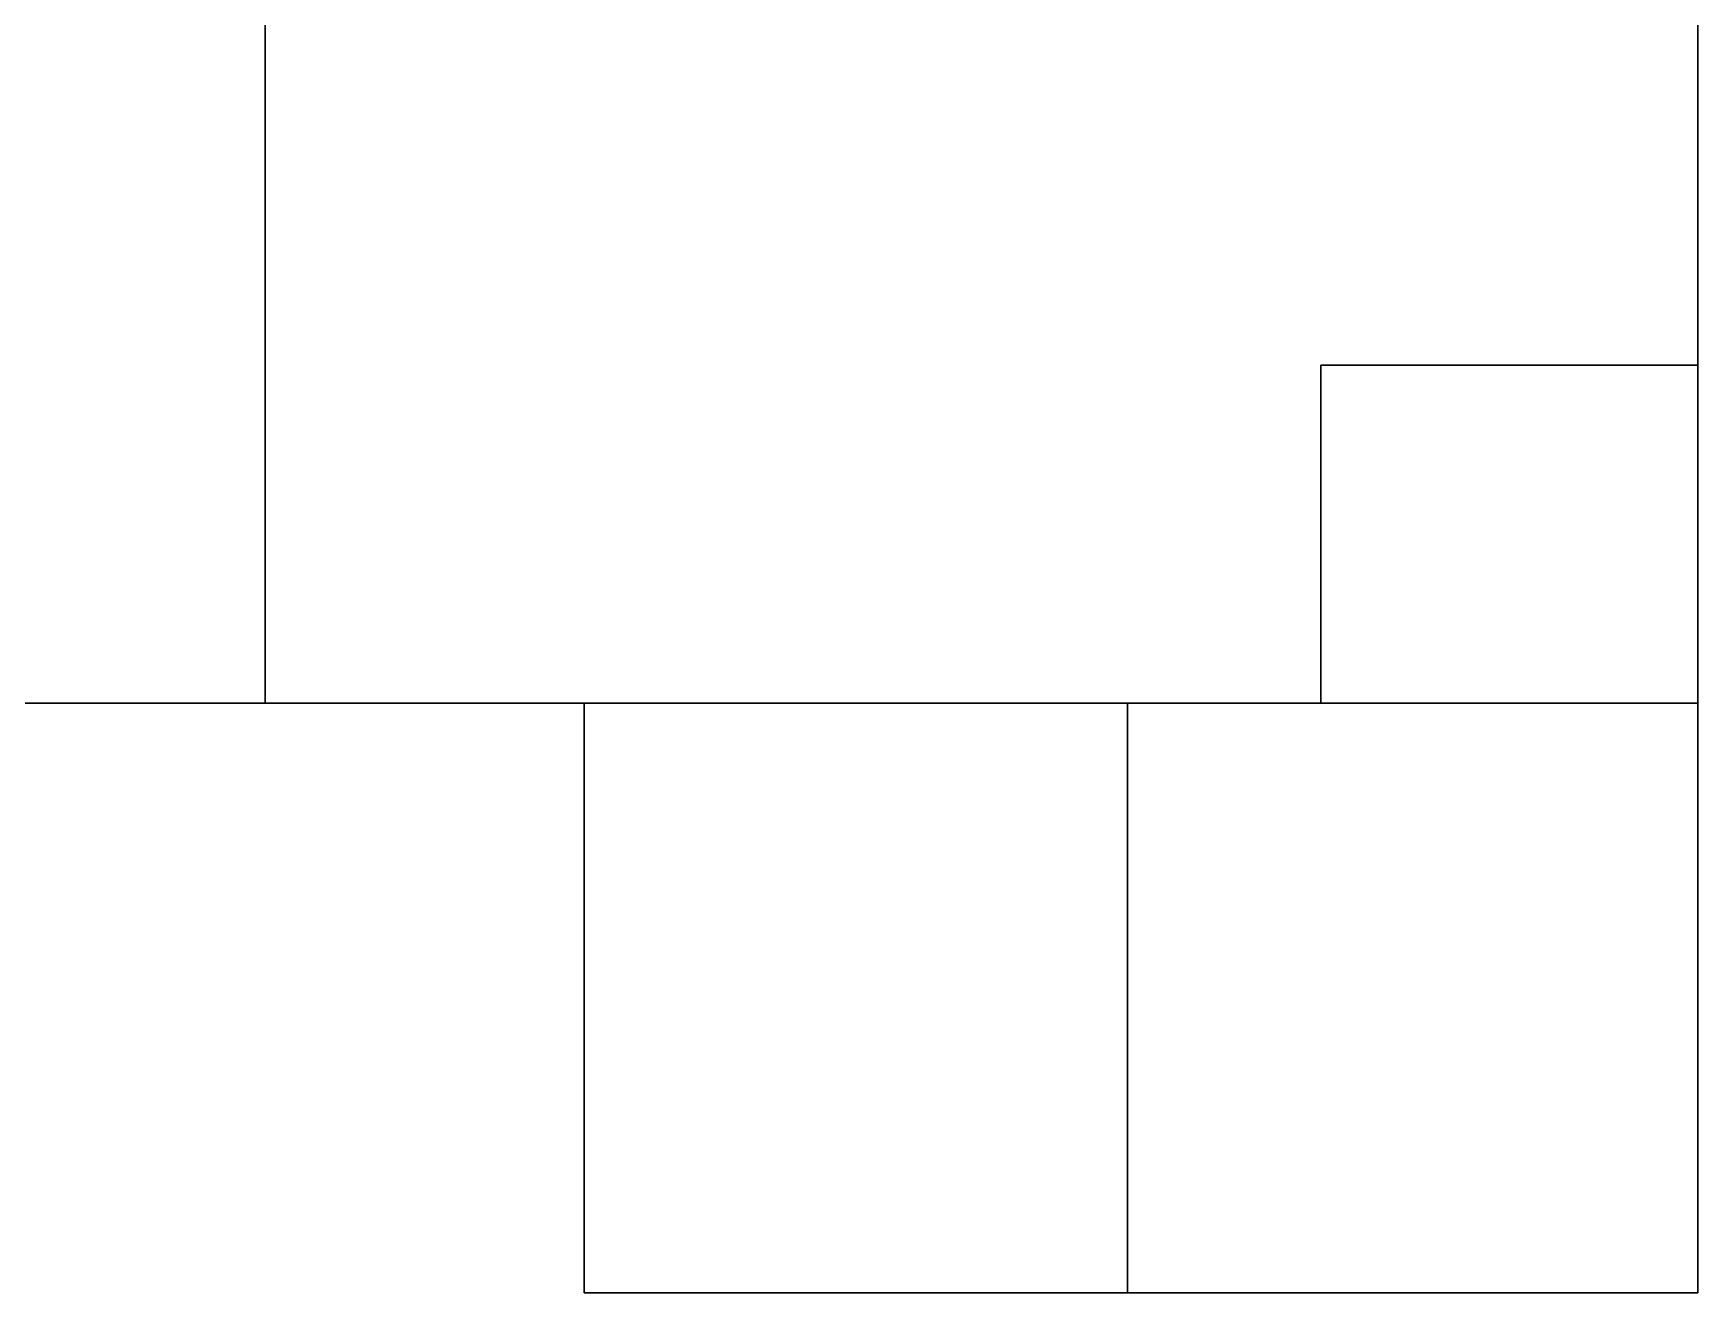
# Model space of a CAD drawing. Header units: metres. Extents: x -14 to 17.2, y -1.1 to 13.3.
# Drawn here: x 8.61 to 17.22, y 0 to 6.52 of the extents above; entities that cross this region are included whole.
import ezdxf

# ---------------------------------------------------------------- set-up
doc = ezdxf.new("R2010")
doc.units = ezdxf.units.M

msp = doc.modelspace()

# ---------------------------------------------------------------- linework, layer by layer
at = {"layer": 'F1_CORE', "color": 8}
msp.add_3dface([(9.81, 10.25), (9.81, 3.05), (7.41, 3.05), (7.41, 10.25)], dxfattribs=at)
at = {"layer": 'F1_CORE', "color": 15}
msp.add_3dface([(7.41, 10.25, 2.6), (7.41, 3.05, 2.6), (9.81, 3.05, 2.6), (9.81, 10.25, 2.6)], dxfattribs=at)
at = {"layer": 'F1_CORE', "color": 43}
for points in [[(9.81, 3.05, 2.6), (9.81, 3.05), (9.81, 6.65), (9.81, 6.65, 2.6)], [(7.41, 3.05, 2.6), (7.41, 3.05), (9.81, 3.05), (9.81, 3.05, 2.6)]]:
    msp.add_3dface(points, dxfattribs=at)
at = {"layer": 'F1_CORE', "color": 45}
msp.add_3dface([(9.81, 3.35, 2.1), (9.81, 3.35), (9.81, 4.15), (9.81, 4.15, 2.1)], dxfattribs=at)
at = {"layer": 'F1_CSE_BWC', "color": 43}
for points in [[(17.22, 4.8, 2.6), (17.22, 4.8), (15.27, 4.8), (15.27, 4.8, 2.6)], [(15.27, 4.8, 2.6), (15.27, 4.8), (15.27, 3.05), (15.27, 3.05, 2.6)], [(17.22, 3.05, 2.6), (17.22, 3.05), (17.22, 4.8), (17.22, 4.8, 2.6)], [(15.27, 3.05, 2.6), (15.27, 3.05), (17.22, 3.05), (17.22, 3.05, 2.6)]]:
    msp.add_3dface(points, dxfattribs=at)
at = {"layer": 'F1_CSE_BWC', "color": 8}
msp.add_3dface([(17.22, 4.8), (17.22, 3.05), (15.27, 3.05), (15.27, 4.8)], dxfattribs=at)
at = {"layer": 'F1_CSE_BWC', "color": 15}
msp.add_3dface([(15.27, 4.8, 2.6), (15.27, 3.05, 2.6), (17.22, 3.05, 2.6), (17.22, 4.8, 2.6)], dxfattribs=at)
at = {"layer": 'F1_CSE_BWC', "color": 143}
msp.add_3dface([(17.22, 4, 2.1), (17.22, 4, 1.5), (17.22, 4.6, 1.5), (17.22, 4.6, 2.1)], dxfattribs=at)
at = {"layer": 'F1_CSE_BWC', "color": 45}
msp.add_3dface([(15.27, 4, 2.1), (15.27, 4), (15.27, 3.2), (15.27, 3.2, 2.1)], dxfattribs=at)
at = {"layer": 'F1_CSE_DORM1', "color": 43}
for points in [[(14.27, 3.05, 2.6), (14.27, 3.05), (14.27, 0), (14.27, 0, 2.6)], [(15.27, 3.05, 2.6), (15.27, 3.05), (14.27, 3.05), (14.27, 3.05, 2.6)], [(17.22, 3.05, 2.6), (17.22, 3.05), (15.27, 3.05), (15.27, 3.05, 2.6)], [(17.22, 0, 2.6), (17.22, 0), (17.22, 3.05), (17.22, 3.05, 2.6)], [(14.27, 0, 2.6), (14.27, 0), (17.22, 0), (17.22, 0, 2.6)]]:
    msp.add_3dface(points, dxfattribs=at)
at = {"layer": 'F1_CSE_DORM1', "color": 8}
msp.add_3dface([(17.22, 3.05), (17.22, 0), (14.27, 0), (14.27, 3.05)], dxfattribs=at)
at = {"layer": 'F1_CSE_DORM1', "color": 15}
msp.add_3dface([(14.27, 3.05, 2.6), (14.27, 0, 2.6), (17.22, 0, 2.6), (17.22, 3.05, 2.6)], dxfattribs=at)
at = {"layer": 'F1_CSE_DORM1', "color": 45}
msp.add_3dface([(15.17, 3.05, 2.1), (15.17, 3.05), (14.37, 3.05), (14.37, 3.05, 2.1)], dxfattribs=at)
at = {"layer": 'F1_CSE_DORM1', "color": 143}
msp.add_3dface([(15.145, 0, 2.3), (15.145, 0, 1.1), (16.345, 0, 1.1), (16.345, 0, 2.3)], dxfattribs=at)
at = {"layer": 'F1_CSE_DORM2', "color": 43}
for points in [[(14.27, 3.05, 2.6), (14.27, 3.05), (11.46, 3.05), (11.46, 3.05, 2.6)], [(11.46, 3.05, 2.6), (11.46, 3.05), (11.46, 0), (11.46, 0, 2.6)], [(14.27, 0, 2.6), (14.27, 0), (14.27, 3.05), (14.27, 3.05, 2.6)], [(11.46, 0, 2.6), (11.46, 0), (14.27, 0), (14.27, 0, 2.6)]]:
    msp.add_3dface(points, dxfattribs=at)
at = {"layer": 'F1_CSE_DORM2', "color": 8}
msp.add_3dface([(14.27, 3.05), (14.27, 0), (11.46, 0), (11.46, 3.05)], dxfattribs=at)
at = {"layer": 'F1_CSE_DORM2', "color": 15}
msp.add_3dface([(11.46, 3.05, 2.6), (11.46, 0, 2.6), (14.27, 0, 2.6), (14.27, 3.05, 2.6)], dxfattribs=at)
at = {"layer": 'F1_CSE_DORM2', "color": 45}
msp.add_3dface([(14.17, 3.05, 2.1), (14.17, 3.05), (13.37, 3.05), (13.37, 3.05, 2.1)], dxfattribs=at)
at = {"layer": 'F1_CSE_DORM2', "color": 143}
msp.add_3dface([(12.265, 0, 2.3), (12.265, 0, 1.1), (13.465, 0, 1.1), (13.465, 0, 2.3)], dxfattribs=at)
at = {"layer": 'F1_CSE_LIV', "color": 8}
msp.add_polyline3d([(17.22, 6.65, 0), (17.22, 4.8, 0), (15.27, 4.8, 0), (15.27, 3.05, 0), (9.81, 3.05, 0), (9.81, 6.65, 0)], close=True, dxfattribs=at)
at = {"layer": 'F1_CSE_LIV', "color": 15}
msp.add_polyline3d([(9.81, 6.65, 2.6), (9.81, 3.05, 2.6), (15.27, 3.05, 2.6), (15.27, 4.8, 2.6), (17.22, 4.8, 2.6), (17.22, 6.65, 2.6)], close=True, dxfattribs=at)
at = {"layer": 'F1_CSE_LIV', "color": 43}
for points in [[(9.81, 6.65, 2.6), (9.81, 6.65), (9.81, 3.05), (9.81, 3.05, 2.6)], [(17.22, 4.8, 2.6), (17.22, 4.8), (17.22, 6.65), (17.22, 6.65, 2.6)], [(15.27, 4.8, 2.6), (15.27, 4.8), (17.22, 4.8), (17.22, 4.8, 2.6)], [(15.27, 3.05, 2.6), (15.27, 3.05), (15.27, 4.8), (15.27, 4.8, 2.6)], [(9.81, 3.05, 2.6), (9.81, 3.05), (11.46, 3.05), (11.46, 3.05, 2.6)], [(11.46, 3.05, 2.6), (11.46, 3.05), (14.27, 3.05), (14.27, 3.05, 2.6)], [(14.27, 3.05, 2.6), (14.27, 3.05), (15.27, 3.05), (15.27, 3.05, 2.6)]]:
    msp.add_3dface(points, dxfattribs=at)
at = {"layer": 'F1_CSE_LIV', "color": 143}
for points in [[(17.22, 5.225, 2.3), (17.22, 5.225, 1.1), (17.22, 6.225, 1.1), (17.22, 6.225, 2.3)], [(10.135, 3.05, 2.3), (10.135, 3.05, 0.7), (11.135, 3.05, 0.7), (11.135, 3.05, 2.3)]]:
    msp.add_3dface(points, dxfattribs=at)
at = {"layer": 'F1_CSE_LIV', "color": 45}
for points in [[(9.81, 4.15, 2.1), (9.81, 4.15), (9.81, 3.35), (9.81, 3.35, 2.1)], [(15.27, 3.2, 2.1), (15.27, 3.2), (15.27, 4), (15.27, 4, 2.1)], [(13.37, 3.05, 2.1), (13.37, 3.05), (14.17, 3.05), (14.17, 3.05, 2.1)], [(14.37, 3.05, 2.1), (14.37, 3.05), (15.17, 3.05), (15.17, 3.05, 2.1)]]:
    msp.add_3dface(points, dxfattribs=at)
at = {"layer": 'F2_CORE', "color": 8}
msp.add_3dface([(9.81, 10.25, 2.6), (9.81, 3.05, 2.6), (7.41, 3.05, 2.6), (7.41, 10.25, 2.6)], dxfattribs=at)
at = {"layer": 'F2_CORE', "color": 15}
msp.add_3dface([(7.41, 10.25, 5.2), (7.41, 3.05, 5.2), (9.81, 3.05, 5.2), (9.81, 10.25, 5.2)], dxfattribs=at)
at = {"layer": 'F2_CORE', "color": 43}
for points in [[(9.81, 3.05, 5.2), (9.81, 3.05, 2.6), (9.81, 6.65, 2.6), (9.81, 6.65, 5.2)], [(7.41, 3.05, 5.2), (7.41, 3.05, 2.6), (9.81, 3.05, 2.6), (9.81, 3.05, 5.2)]]:
    msp.add_3dface(points, dxfattribs=at)
at = {"layer": 'F2_CORE', "color": 45}
msp.add_3dface([(9.81, 3.35, 4.7), (9.81, 3.35, 2.6), (9.81, 4.15, 2.6), (9.81, 4.15, 4.7)], dxfattribs=at)
at = {"layer": 'F2_CSE_BWC', "color": 43}
for points in [[(17.22, 4.8, 5.2), (17.22, 4.8, 2.6), (15.27, 4.8, 2.6), (15.27, 4.8, 5.2)], [(15.27, 4.8, 5.2), (15.27, 4.8, 2.6), (15.27, 3.05, 2.6), (15.27, 3.05, 5.2)], [(17.22, 3.05, 5.2), (17.22, 3.05, 2.6), (17.22, 4.8, 2.6), (17.22, 4.8, 5.2)], [(15.27, 3.05, 5.2), (15.27, 3.05, 2.6), (17.22, 3.05, 2.6), (17.22, 3.05, 5.2)]]:
    msp.add_3dface(points, dxfattribs=at)
at = {"layer": 'F2_CSE_BWC', "color": 8}
msp.add_3dface([(17.22, 4.8, 2.6), (17.22, 3.05, 2.6), (15.27, 3.05, 2.6), (15.27, 4.8, 2.6)], dxfattribs=at)
at = {"layer": 'F2_CSE_BWC', "color": 15}
msp.add_3dface([(15.27, 4.8, 5.2), (15.27, 3.05, 5.2), (17.22, 3.05, 5.2), (17.22, 4.8, 5.2)], dxfattribs=at)
at = {"layer": 'F2_CSE_BWC', "color": 143}
msp.add_3dface([(17.22, 4, 4.7), (17.22, 4, 4.1), (17.22, 4.6, 4.1), (17.22, 4.6, 4.7)], dxfattribs=at)
at = {"layer": 'F2_CSE_BWC', "color": 45}
msp.add_3dface([(15.27, 4, 4.7), (15.27, 4, 2.6), (15.27, 3.2, 2.6), (15.27, 3.2, 4.7)], dxfattribs=at)
at = {"layer": 'F2_CSE_DORM1', "color": 43}
for points in [[(14.27, 3.05, 5.2), (14.27, 3.05, 2.6), (14.27, 0, 2.6), (14.27, 0, 5.2)], [(15.27, 3.05, 5.2), (15.27, 3.05, 2.6), (14.27, 3.05, 2.6), (14.27, 3.05, 5.2)], [(17.22, 3.05, 5.2), (17.22, 3.05, 2.6), (15.27, 3.05, 2.6), (15.27, 3.05, 5.2)], [(17.22, 0, 5.2), (17.22, 0, 2.6), (17.22, 3.05, 2.6), (17.22, 3.05, 5.2)], [(14.27, 0, 5.2), (14.27, 0, 2.6), (17.22, 0, 2.6), (17.22, 0, 5.2)]]:
    msp.add_3dface(points, dxfattribs=at)
at = {"layer": 'F2_CSE_DORM1', "color": 8}
msp.add_3dface([(17.22, 3.05, 2.6), (17.22, 0, 2.6), (14.27, 0, 2.6), (14.27, 3.05, 2.6)], dxfattribs=at)
at = {"layer": 'F2_CSE_DORM1', "color": 15}
msp.add_3dface([(14.27, 3.05, 5.2), (14.27, 0, 5.2), (17.22, 0, 5.2), (17.22, 3.05, 5.2)], dxfattribs=at)
at = {"layer": 'F2_CSE_DORM1', "color": 45}
msp.add_3dface([(15.17, 3.05, 4.7), (15.17, 3.05, 2.6), (14.37, 3.05, 2.6), (14.37, 3.05, 4.7)], dxfattribs=at)
at = {"layer": 'F2_CSE_DORM1', "color": 143}
msp.add_3dface([(15.145, 0, 4.9), (15.145, 0, 3.7), (16.345, 0, 3.7), (16.345, 0, 4.9)], dxfattribs=at)
at = {"layer": 'F2_CSE_DORM2', "color": 43}
for points in [[(14.27, 3.05, 5.2), (14.27, 3.05, 2.6), (11.46, 3.05, 2.6), (11.46, 3.05, 5.2)], [(11.46, 3.05, 5.2), (11.46, 3.05, 2.6), (11.46, 0, 2.6), (11.46, 0, 5.2)], [(14.27, 0, 5.2), (14.27, 0, 2.6), (14.27, 3.05, 2.6), (14.27, 3.05, 5.2)], [(11.46, 0, 5.2), (11.46, 0, 2.6), (14.27, 0, 2.6), (14.27, 0, 5.2)]]:
    msp.add_3dface(points, dxfattribs=at)
at = {"layer": 'F2_CSE_DORM2', "color": 8}
msp.add_3dface([(14.27, 3.05, 2.6), (14.27, 0, 2.6), (11.46, 0, 2.6), (11.46, 3.05, 2.6)], dxfattribs=at)
at = {"layer": 'F2_CSE_DORM2', "color": 15}
msp.add_3dface([(11.46, 3.05, 5.2), (11.46, 0, 5.2), (14.27, 0, 5.2), (14.27, 3.05, 5.2)], dxfattribs=at)
at = {"layer": 'F2_CSE_DORM2', "color": 45}
msp.add_3dface([(14.17, 3.05, 4.7), (14.17, 3.05, 2.6), (13.37, 3.05, 2.6), (13.37, 3.05, 4.7)], dxfattribs=at)
at = {"layer": 'F2_CSE_DORM2', "color": 143}
msp.add_3dface([(12.265, 0, 4.9), (12.265, 0, 3.7), (13.465, 0, 3.7), (13.465, 0, 4.9)], dxfattribs=at)
at = {"layer": 'F2_CSE_LIV', "color": 8}
msp.add_polyline3d([(17.22, 6.65, 2.6), (17.22, 4.8, 2.6), (15.27, 4.8, 2.6), (15.27, 3.05, 2.6), (9.81, 3.05, 2.6), (9.81, 6.65, 2.6)], close=True, dxfattribs=at)
at = {"layer": 'F2_CSE_LIV', "color": 15}
msp.add_polyline3d([(9.81, 6.65, 5.2), (9.81, 3.05, 5.2), (15.27, 3.05, 5.2), (15.27, 4.8, 5.2), (17.22, 4.8, 5.2), (17.22, 6.65, 5.2)], close=True, dxfattribs=at)
at = {"layer": 'F2_CSE_LIV', "color": 43}
for points in [[(9.81, 6.65, 5.2), (9.81, 6.65, 2.6), (9.81, 3.05, 2.6), (9.81, 3.05, 5.2)], [(17.22, 4.8, 5.2), (17.22, 4.8, 2.6), (17.22, 6.65, 2.6), (17.22, 6.65, 5.2)], [(15.27, 4.8, 5.2), (15.27, 4.8, 2.6), (17.22, 4.8, 2.6), (17.22, 4.8, 5.2)], [(15.27, 3.05, 5.2), (15.27, 3.05, 2.6), (15.27, 4.8, 2.6), (15.27, 4.8, 5.2)], [(9.81, 3.05, 5.2), (9.81, 3.05, 2.6), (11.46, 3.05, 2.6), (11.46, 3.05, 5.2)], [(11.46, 3.05, 5.2), (11.46, 3.05, 2.6), (14.27, 3.05, 2.6), (14.27, 3.05, 5.2)], [(14.27, 3.05, 5.2), (14.27, 3.05, 2.6), (15.27, 3.05, 2.6), (15.27, 3.05, 5.2)]]:
    msp.add_3dface(points, dxfattribs=at)
at = {"layer": 'F2_CSE_LIV', "color": 143}
for points in [[(17.22, 5.225, 4.9), (17.22, 5.225, 3.7), (17.22, 6.225, 3.7), (17.22, 6.225, 4.9)], [(10.135, 3.05, 4.9), (10.135, 3.05, 3.3), (11.135, 3.05, 3.3), (11.135, 3.05, 4.9)]]:
    msp.add_3dface(points, dxfattribs=at)
at = {"layer": 'F2_CSE_LIV', "color": 45}
for points in [[(9.81, 4.15, 4.7), (9.81, 4.15, 2.6), (9.81, 3.35, 2.6), (9.81, 3.35, 4.7)], [(15.27, 3.2, 4.7), (15.27, 3.2, 2.6), (15.27, 4, 2.6), (15.27, 4, 4.7)], [(13.37, 3.05, 4.7), (13.37, 3.05, 2.6), (14.17, 3.05, 2.6), (14.17, 3.05, 4.7)], [(14.37, 3.05, 4.7), (14.37, 3.05, 2.6), (15.17, 3.05, 2.6), (15.17, 3.05, 4.7)]]:
    msp.add_3dface(points, dxfattribs=at)
at = {"layer": 'F3_CORE', "color": 8}
msp.add_3dface([(9.81, 10.25, 5.2), (9.81, 3.05, 5.2), (7.41, 3.05, 5.2), (7.41, 10.25, 5.2)], dxfattribs=at)
at = {"layer": 'F3_CORE', "color": 15}
msp.add_3dface([(7.41, 10.25, 7.8), (7.41, 3.05, 7.8), (9.81, 3.05, 7.8), (9.81, 10.25, 7.8)], dxfattribs=at)
at = {"layer": 'F3_CORE', "color": 43}
for points in [[(9.81, 3.05, 7.8), (9.81, 3.05, 5.2), (9.81, 6.65, 5.2), (9.81, 6.65, 7.8)], [(7.41, 3.05, 7.8), (7.41, 3.05, 5.2), (9.81, 3.05, 5.2), (9.81, 3.05, 7.8)]]:
    msp.add_3dface(points, dxfattribs=at)
at = {"layer": 'F3_CORE', "color": 45}
msp.add_3dface([(9.81, 3.35, 7.3), (9.81, 3.35, 5.2), (9.81, 4.15, 5.2), (9.81, 4.15, 7.3)], dxfattribs=at)
at = {"layer": 'F3_CSE_BWC', "color": 43}
for points in [[(17.22, 4.8, 7.8), (17.22, 4.8, 5.2), (15.27, 4.8, 5.2), (15.27, 4.8, 7.8)], [(15.27, 4.8, 7.8), (15.27, 4.8, 5.2), (15.27, 3.05, 5.2), (15.27, 3.05, 7.8)], [(17.22, 3.05, 7.8), (17.22, 3.05, 5.2), (17.22, 4.8, 5.2), (17.22, 4.8, 7.8)], [(15.27, 3.05, 7.8), (15.27, 3.05, 5.2), (17.22, 3.05, 5.2), (17.22, 3.05, 7.8)]]:
    msp.add_3dface(points, dxfattribs=at)
at = {"layer": 'F3_CSE_BWC', "color": 8}
msp.add_3dface([(17.22, 4.8, 5.2), (17.22, 3.05, 5.2), (15.27, 3.05, 5.2), (15.27, 4.8, 5.2)], dxfattribs=at)
at = {"layer": 'F3_CSE_BWC', "color": 15}
msp.add_3dface([(15.27, 4.8, 7.8), (15.27, 3.05, 7.8), (17.22, 3.05, 7.8), (17.22, 4.8, 7.8)], dxfattribs=at)
at = {"layer": 'F3_CSE_BWC', "color": 143}
msp.add_3dface([(17.22, 4, 7.3), (17.22, 4, 6.7), (17.22, 4.6, 6.7), (17.22, 4.6, 7.3)], dxfattribs=at)
at = {"layer": 'F3_CSE_BWC', "color": 45}
msp.add_3dface([(15.27, 4, 7.3), (15.27, 4, 5.2), (15.27, 3.2, 5.2), (15.27, 3.2, 7.3)], dxfattribs=at)
at = {"layer": 'F3_CSE_DORM1', "color": 43}
for points in [[(14.27, 3.05, 7.8), (14.27, 3.05, 5.2), (14.27, 0, 5.2), (14.27, 0, 7.8)], [(15.27, 3.05, 7.8), (15.27, 3.05, 5.2), (14.27, 3.05, 5.2), (14.27, 3.05, 7.8)], [(17.22, 3.05, 7.8), (17.22, 3.05, 5.2), (15.27, 3.05, 5.2), (15.27, 3.05, 7.8)], [(17.22, 0, 7.8), (17.22, 0, 5.2), (17.22, 3.05, 5.2), (17.22, 3.05, 7.8)], [(14.27, 0, 7.8), (14.27, 0, 5.2), (17.22, 0, 5.2), (17.22, 0, 7.8)]]:
    msp.add_3dface(points, dxfattribs=at)
at = {"layer": 'F3_CSE_DORM1', "color": 8}
msp.add_3dface([(17.22, 3.05, 5.2), (17.22, 0, 5.2), (14.27, 0, 5.2), (14.27, 3.05, 5.2)], dxfattribs=at)
at = {"layer": 'F3_CSE_DORM1', "color": 15}
msp.add_3dface([(14.27, 3.05, 7.8), (14.27, 0, 7.8), (17.22, 0, 7.8), (17.22, 3.05, 7.8)], dxfattribs=at)
at = {"layer": 'F3_CSE_DORM1', "color": 45}
msp.add_3dface([(15.17, 3.05, 7.3), (15.17, 3.05, 5.2), (14.37, 3.05, 5.2), (14.37, 3.05, 7.3)], dxfattribs=at)
at = {"layer": 'F3_CSE_DORM1', "color": 143}
msp.add_3dface([(15.145, 0, 7.5), (15.145, 0, 6.3), (16.345, 0, 6.3), (16.345, 0, 7.5)], dxfattribs=at)
at = {"layer": 'F3_CSE_DORM2', "color": 43}
for points in [[(14.27, 3.05, 7.8), (14.27, 3.05, 5.2), (11.46, 3.05, 5.2), (11.46, 3.05, 7.8)], [(11.46, 3.05, 7.8), (11.46, 3.05, 5.2), (11.46, 0, 5.2), (11.46, 0, 7.8)], [(14.27, 0, 7.8), (14.27, 0, 5.2), (14.27, 3.05, 5.2), (14.27, 3.05, 7.8)], [(11.46, 0, 7.8), (11.46, 0, 5.2), (14.27, 0, 5.2), (14.27, 0, 7.8)]]:
    msp.add_3dface(points, dxfattribs=at)
at = {"layer": 'F3_CSE_DORM2', "color": 8}
msp.add_3dface([(14.27, 3.05, 5.2), (14.27, 0, 5.2), (11.46, 0, 5.2), (11.46, 3.05, 5.2)], dxfattribs=at)
at = {"layer": 'F3_CSE_DORM2', "color": 15}
msp.add_3dface([(11.46, 3.05, 7.8), (11.46, 0, 7.8), (14.27, 0, 7.8), (14.27, 3.05, 7.8)], dxfattribs=at)
at = {"layer": 'F3_CSE_DORM2', "color": 45}
msp.add_3dface([(14.17, 3.05, 7.3), (14.17, 3.05, 5.2), (13.37, 3.05, 5.2), (13.37, 3.05, 7.3)], dxfattribs=at)
at = {"layer": 'F3_CSE_DORM2', "color": 143}
msp.add_3dface([(12.265, 0, 7.5), (12.265, 0, 6.3), (13.465, 0, 6.3), (13.465, 0, 7.5)], dxfattribs=at)
at = {"layer": 'F3_CSE_LIV', "color": 8}
msp.add_polyline3d([(17.22, 6.65, 5.2), (17.22, 4.8, 5.2), (15.27, 4.8, 5.2), (15.27, 3.05, 5.2), (9.81, 3.05, 5.2), (9.81, 6.65, 5.2)], close=True, dxfattribs=at)
at = {"layer": 'F3_CSE_LIV', "color": 15}
msp.add_polyline3d([(9.81, 6.65, 7.8), (9.81, 3.05, 7.8), (15.27, 3.05, 7.8), (15.27, 4.8, 7.8), (17.22, 4.8, 7.8), (17.22, 6.65, 7.8)], close=True, dxfattribs=at)
at = {"layer": 'F3_CSE_LIV', "color": 43}
for points in [[(9.81, 6.65, 7.8), (9.81, 6.65, 5.2), (9.81, 3.05, 5.2), (9.81, 3.05, 7.8)], [(17.22, 4.8, 7.8), (17.22, 4.8, 5.2), (17.22, 6.65, 5.2), (17.22, 6.65, 7.8)], [(15.27, 4.8, 7.8), (15.27, 4.8, 5.2), (17.22, 4.8, 5.2), (17.22, 4.8, 7.8)], [(15.27, 3.05, 7.8), (15.27, 3.05, 5.2), (15.27, 4.8, 5.2), (15.27, 4.8, 7.8)], [(9.81, 3.05, 7.8), (9.81, 3.05, 5.2), (11.46, 3.05, 5.2), (11.46, 3.05, 7.8)], [(11.46, 3.05, 7.8), (11.46, 3.05, 5.2), (14.27, 3.05, 5.2), (14.27, 3.05, 7.8)], [(14.27, 3.05, 7.8), (14.27, 3.05, 5.2), (15.27, 3.05, 5.2), (15.27, 3.05, 7.8)]]:
    msp.add_3dface(points, dxfattribs=at)
at = {"layer": 'F3_CSE_LIV', "color": 143}
for points in [[(17.22, 5.225, 7.5), (17.22, 5.225, 6.3), (17.22, 6.225, 6.3), (17.22, 6.225, 7.5)], [(10.135, 3.05, 7.5), (10.135, 3.05, 5.9), (11.135, 3.05, 5.9), (11.135, 3.05, 7.5)]]:
    msp.add_3dface(points, dxfattribs=at)
at = {"layer": 'F3_CSE_LIV', "color": 45}
for points in [[(9.81, 4.15, 7.3), (9.81, 4.15, 5.2), (9.81, 3.35, 5.2), (9.81, 3.35, 7.3)], [(15.27, 3.2, 7.3), (15.27, 3.2, 5.2), (15.27, 4, 5.2), (15.27, 4, 7.3)], [(13.37, 3.05, 7.3), (13.37, 3.05, 5.2), (14.17, 3.05, 5.2), (14.17, 3.05, 7.3)], [(14.37, 3.05, 7.3), (14.37, 3.05, 5.2), (15.17, 3.05, 5.2), (15.17, 3.05, 7.3)]]:
    msp.add_3dface(points, dxfattribs=at)
at = {"layer": 'F4_CORE', "color": 8}
msp.add_3dface([(9.81, 10.25, 7.8), (9.81, 3.05, 7.8), (7.41, 3.05, 7.8), (7.41, 10.25, 7.8)], dxfattribs=at)
at = {"layer": 'F4_CORE', "color": 15}
msp.add_3dface([(7.41, 10.25, 10.4), (7.41, 3.05, 10.4), (9.81, 3.05, 10.4), (9.81, 10.25, 10.4)], dxfattribs=at)
at = {"layer": 'F4_CORE', "color": 43}
for points in [[(9.81, 3.05, 10.4), (9.81, 3.05, 7.8), (9.81, 6.65, 7.8), (9.81, 6.65, 10.4)], [(7.41, 3.05, 10.4), (7.41, 3.05, 7.8), (9.81, 3.05, 7.8), (9.81, 3.05, 10.4)]]:
    msp.add_3dface(points, dxfattribs=at)
at = {"layer": 'F4_CORE', "color": 45}
msp.add_3dface([(9.81, 3.35, 9.9), (9.81, 3.35, 7.8), (9.81, 4.15, 7.8), (9.81, 4.15, 9.9)], dxfattribs=at)
at = {"layer": 'F4_CSE_BWC', "color": 43}
for points in [[(17.22, 4.8, 10.4), (17.22, 4.8, 7.8), (15.27, 4.8, 7.8), (15.27, 4.8, 10.4)], [(15.27, 4.8, 10.4), (15.27, 4.8, 7.8), (15.27, 3.05, 7.8), (15.27, 3.05, 10.4)], [(17.22, 3.05, 10.4), (17.22, 3.05, 7.8), (17.22, 4.8, 7.8), (17.22, 4.8, 10.4)], [(15.27, 3.05, 10.4), (15.27, 3.05, 7.8), (17.22, 3.05, 7.8), (17.22, 3.05, 10.4)]]:
    msp.add_3dface(points, dxfattribs=at)
at = {"layer": 'F4_CSE_BWC', "color": 8}
msp.add_3dface([(17.22, 4.8, 7.8), (17.22, 3.05, 7.8), (15.27, 3.05, 7.8), (15.27, 4.8, 7.8)], dxfattribs=at)
at = {"layer": 'F4_CSE_BWC', "color": 15}
msp.add_3dface([(15.27, 4.8, 10.4), (15.27, 3.05, 10.4), (17.22, 3.05, 10.4), (17.22, 4.8, 10.4)], dxfattribs=at)
at = {"layer": 'F4_CSE_BWC', "color": 143}
msp.add_3dface([(17.22, 4, 9.9), (17.22, 4, 9.3), (17.22, 4.6, 9.3), (17.22, 4.6, 9.9)], dxfattribs=at)
at = {"layer": 'F4_CSE_BWC', "color": 45}
msp.add_3dface([(15.27, 4, 9.9), (15.27, 4, 7.8), (15.27, 3.2, 7.8), (15.27, 3.2, 9.9)], dxfattribs=at)
at = {"layer": 'F4_CSE_DORM1', "color": 43}
for points in [[(14.27, 3.05, 10.4), (14.27, 3.05, 7.8), (14.27, 0, 7.8), (14.27, 0, 10.4)], [(15.27, 3.05, 10.4), (15.27, 3.05, 7.8), (14.27, 3.05, 7.8), (14.27, 3.05, 10.4)], [(17.22, 3.05, 10.4), (17.22, 3.05, 7.8), (15.27, 3.05, 7.8), (15.27, 3.05, 10.4)], [(17.22, 0, 10.4), (17.22, 0, 7.8), (17.22, 3.05, 7.8), (17.22, 3.05, 10.4)], [(14.27, 0, 10.4), (14.27, 0, 7.8), (17.22, 0, 7.8), (17.22, 0, 10.4)]]:
    msp.add_3dface(points, dxfattribs=at)
at = {"layer": 'F4_CSE_DORM1', "color": 8}
msp.add_3dface([(17.22, 3.05, 7.8), (17.22, 0, 7.8), (14.27, 0, 7.8), (14.27, 3.05, 7.8)], dxfattribs=at)
at = {"layer": 'F4_CSE_DORM1', "color": 15}
msp.add_3dface([(14.27, 3.05, 10.4), (14.27, 0, 10.4), (17.22, 0, 10.4), (17.22, 3.05, 10.4)], dxfattribs=at)
at = {"layer": 'F4_CSE_DORM1', "color": 45}
msp.add_3dface([(15.17, 3.05, 9.9), (15.17, 3.05, 7.8), (14.37, 3.05, 7.8), (14.37, 3.05, 9.9)], dxfattribs=at)
at = {"layer": 'F4_CSE_DORM1', "color": 143}
msp.add_3dface([(15.145, 0, 10.1), (15.145, 0, 8.9), (16.345, 0, 8.9), (16.345, 0, 10.1)], dxfattribs=at)
at = {"layer": 'F4_CSE_DORM2', "color": 43}
for points in [[(14.27, 3.05, 10.4), (14.27, 3.05, 7.8), (11.46, 3.05, 7.8), (11.46, 3.05, 10.4)], [(11.46, 3.05, 10.4), (11.46, 3.05, 7.8), (11.46, 0, 7.8), (11.46, 0, 10.4)], [(14.27, 0, 10.4), (14.27, 0, 7.8), (14.27, 3.05, 7.8), (14.27, 3.05, 10.4)], [(11.46, 0, 10.4), (11.46, 0, 7.8), (14.27, 0, 7.8), (14.27, 0, 10.4)]]:
    msp.add_3dface(points, dxfattribs=at)
at = {"layer": 'F4_CSE_DORM2', "color": 8}
msp.add_3dface([(14.27, 3.05, 7.8), (14.27, 0, 7.8), (11.46, 0, 7.8), (11.46, 3.05, 7.8)], dxfattribs=at)
at = {"layer": 'F4_CSE_DORM2', "color": 15}
msp.add_3dface([(11.46, 3.05, 10.4), (11.46, 0, 10.4), (14.27, 0, 10.4), (14.27, 3.05, 10.4)], dxfattribs=at)
at = {"layer": 'F4_CSE_DORM2', "color": 45}
msp.add_3dface([(14.17, 3.05, 9.9), (14.17, 3.05, 7.8), (13.37, 3.05, 7.8), (13.37, 3.05, 9.9)], dxfattribs=at)
at = {"layer": 'F4_CSE_DORM2', "color": 143}
msp.add_3dface([(12.265, 0, 10.1), (12.265, 0, 8.9), (13.465, 0, 8.9), (13.465, 0, 10.1)], dxfattribs=at)
at = {"layer": 'F4_CSE_LIV', "color": 8}
msp.add_polyline3d([(17.22, 6.65, 7.8), (17.22, 4.8, 7.8), (15.27, 4.8, 7.8), (15.27, 3.05, 7.8), (9.81, 3.05, 7.8), (9.81, 6.65, 7.8)], close=True, dxfattribs=at)
at = {"layer": 'F4_CSE_LIV', "color": 15}
msp.add_polyline3d([(9.81, 6.65, 10.4), (9.81, 3.05, 10.4), (15.27, 3.05, 10.4), (15.27, 4.8, 10.4), (17.22, 4.8, 10.4), (17.22, 6.65, 10.4)], close=True, dxfattribs=at)
at = {"layer": 'F4_CSE_LIV', "color": 43}
for points in [[(9.81, 6.65, 10.4), (9.81, 6.65, 7.8), (9.81, 3.05, 7.8), (9.81, 3.05, 10.4)], [(17.22, 4.8, 10.4), (17.22, 4.8, 7.8), (17.22, 6.65, 7.8), (17.22, 6.65, 10.4)], [(15.27, 4.8, 10.4), (15.27, 4.8, 7.8), (17.22, 4.8, 7.8), (17.22, 4.8, 10.4)], [(15.27, 3.05, 10.4), (15.27, 3.05, 7.8), (15.27, 4.8, 7.8), (15.27, 4.8, 10.4)], [(9.81, 3.05, 10.4), (9.81, 3.05, 7.8), (11.46, 3.05, 7.8), (11.46, 3.05, 10.4)], [(11.46, 3.05, 10.4), (11.46, 3.05, 7.8), (14.27, 3.05, 7.8), (14.27, 3.05, 10.4)], [(14.27, 3.05, 10.4), (14.27, 3.05, 7.8), (15.27, 3.05, 7.8), (15.27, 3.05, 10.4)]]:
    msp.add_3dface(points, dxfattribs=at)
at = {"layer": 'F4_CSE_LIV', "color": 143}
for points in [[(17.22, 5.225, 10.1), (17.22, 5.225, 8.9), (17.22, 6.225, 8.9), (17.22, 6.225, 10.1)], [(10.135, 3.05, 10.1), (10.135, 3.05, 8.5), (11.135, 3.05, 8.5), (11.135, 3.05, 10.1)]]:
    msp.add_3dface(points, dxfattribs=at)
at = {"layer": 'F4_CSE_LIV', "color": 45}
for points in [[(9.81, 4.15, 9.9), (9.81, 4.15, 7.8), (9.81, 3.35, 7.8), (9.81, 3.35, 9.9)], [(15.27, 3.2, 9.9), (15.27, 3.2, 7.8), (15.27, 4, 7.8), (15.27, 4, 9.9)], [(13.37, 3.05, 9.9), (13.37, 3.05, 7.8), (14.17, 3.05, 7.8), (14.17, 3.05, 9.9)], [(14.37, 3.05, 9.9), (14.37, 3.05, 7.8), (15.17, 3.05, 7.8), (15.17, 3.05, 9.9)]]:
    msp.add_3dface(points, dxfattribs=at)
at = {"layer": 'F5_CORE', "color": 8}
msp.add_3dface([(9.81, 10.25, 10.4), (9.81, 3.05, 10.4), (7.41, 3.05, 10.4), (7.41, 10.25, 10.4)], dxfattribs=at)
at = {"layer": 'F5_CORE', "color": 15}
msp.add_3dface([(7.41, 10.25, 13), (7.41, 3.05, 13), (9.81, 3.05, 13), (9.81, 10.25, 13)], dxfattribs=at)
at = {"layer": 'F5_CORE', "color": 43}
for points in [[(9.81, 3.05, 13), (9.81, 3.05, 10.4), (9.81, 6.65, 10.4), (9.81, 6.65, 13)], [(7.41, 3.05, 13), (7.41, 3.05, 10.4), (9.81, 3.05, 10.4), (9.81, 3.05, 13)]]:
    msp.add_3dface(points, dxfattribs=at)
at = {"layer": 'F5_CORE', "color": 45}
msp.add_3dface([(9.81, 3.35, 12.5), (9.81, 3.35, 10.4), (9.81, 4.15, 10.4), (9.81, 4.15, 12.5)], dxfattribs=at)
at = {"layer": 'F5_CSE_BWC', "color": 43}
for points in [[(17.22, 4.8, 13), (17.22, 4.8, 10.4), (15.27, 4.8, 10.4), (15.27, 4.8, 13)], [(15.27, 4.8, 13), (15.27, 4.8, 10.4), (15.27, 3.05, 10.4), (15.27, 3.05, 13)], [(17.22, 3.05, 13), (17.22, 3.05, 10.4), (17.22, 4.8, 10.4), (17.22, 4.8, 13)], [(15.27, 3.05, 13), (15.27, 3.05, 10.4), (17.22, 3.05, 10.4), (17.22, 3.05, 13)]]:
    msp.add_3dface(points, dxfattribs=at)
at = {"layer": 'F5_CSE_BWC', "color": 8}
msp.add_3dface([(17.22, 4.8, 10.4), (17.22, 3.05, 10.4), (15.27, 3.05, 10.4), (15.27, 4.8, 10.4)], dxfattribs=at)
at = {"layer": 'F5_CSE_BWC', "color": 15}
msp.add_3dface([(15.27, 4.8, 13), (15.27, 3.05, 13), (17.22, 3.05, 13), (17.22, 4.8, 13)], dxfattribs=at)
at = {"layer": 'F5_CSE_BWC', "color": 143}
msp.add_3dface([(17.22, 4, 12.5), (17.22, 4, 11.9), (17.22, 4.6, 11.9), (17.22, 4.6, 12.5)], dxfattribs=at)
at = {"layer": 'F5_CSE_BWC', "color": 45}
msp.add_3dface([(15.27, 4, 12.5), (15.27, 4, 10.4), (15.27, 3.2, 10.4), (15.27, 3.2, 12.5)], dxfattribs=at)
at = {"layer": 'F5_CSE_DORM1', "color": 43}
for points in [[(14.27, 3.05, 13), (14.27, 3.05, 10.4), (14.27, 0, 10.4), (14.27, 0, 13)], [(15.27, 3.05, 13), (15.27, 3.05, 10.4), (14.27, 3.05, 10.4), (14.27, 3.05, 13)], [(17.22, 3.05, 13), (17.22, 3.05, 10.4), (15.27, 3.05, 10.4), (15.27, 3.05, 13)], [(17.22, 0, 13), (17.22, 0, 10.4), (17.22, 3.05, 10.4), (17.22, 3.05, 13)], [(14.27, 0, 13), (14.27, 0, 10.4), (17.22, 0, 10.4), (17.22, 0, 13)]]:
    msp.add_3dface(points, dxfattribs=at)
at = {"layer": 'F5_CSE_DORM1', "color": 8}
msp.add_3dface([(17.22, 3.05, 10.4), (17.22, 0, 10.4), (14.27, 0, 10.4), (14.27, 3.05, 10.4)], dxfattribs=at)
at = {"layer": 'F5_CSE_DORM1', "color": 15}
msp.add_3dface([(14.27, 3.05, 13), (14.27, 0, 13), (17.22, 0, 13), (17.22, 3.05, 13)], dxfattribs=at)
at = {"layer": 'F5_CSE_DORM1', "color": 45}
msp.add_3dface([(15.17, 3.05, 12.5), (15.17, 3.05, 10.4), (14.37, 3.05, 10.4), (14.37, 3.05, 12.5)], dxfattribs=at)
at = {"layer": 'F5_CSE_DORM1', "color": 143}
msp.add_3dface([(15.145, 0, 12.7), (15.145, 0, 11.5), (16.345, 0, 11.5), (16.345, 0, 12.7)], dxfattribs=at)
at = {"layer": 'F5_CSE_DORM2', "color": 43}
for points in [[(14.27, 3.05, 13), (14.27, 3.05, 10.4), (11.46, 3.05, 10.4), (11.46, 3.05, 13)], [(11.46, 3.05, 13), (11.46, 3.05, 10.4), (11.46, 0, 10.4), (11.46, 0, 13)], [(14.27, 0, 13), (14.27, 0, 10.4), (14.27, 3.05, 10.4), (14.27, 3.05, 13)], [(11.46, 0, 13), (11.46, 0, 10.4), (14.27, 0, 10.4), (14.27, 0, 13)]]:
    msp.add_3dface(points, dxfattribs=at)
at = {"layer": 'F5_CSE_DORM2', "color": 8}
msp.add_3dface([(14.27, 3.05, 10.4), (14.27, 0, 10.4), (11.46, 0, 10.4), (11.46, 3.05, 10.4)], dxfattribs=at)
at = {"layer": 'F5_CSE_DORM2', "color": 15}
msp.add_3dface([(11.46, 3.05, 13), (11.46, 0, 13), (14.27, 0, 13), (14.27, 3.05, 13)], dxfattribs=at)
at = {"layer": 'F5_CSE_DORM2', "color": 45}
msp.add_3dface([(14.17, 3.05, 12.5), (14.17, 3.05, 10.4), (13.37, 3.05, 10.4), (13.37, 3.05, 12.5)], dxfattribs=at)
at = {"layer": 'F5_CSE_DORM2', "color": 143}
msp.add_3dface([(12.265, 0, 12.7), (12.265, 0, 11.5), (13.465, 0, 11.5), (13.465, 0, 12.7)], dxfattribs=at)
at = {"layer": 'F5_CSE_LIV', "color": 8}
msp.add_polyline3d([(17.22, 6.65, 10.4), (17.22, 4.8, 10.4), (15.27, 4.8, 10.4), (15.27, 3.05, 10.4), (9.81, 3.05, 10.4), (9.81, 6.65, 10.4)], close=True, dxfattribs=at)
at = {"layer": 'F5_CSE_LIV', "color": 15}
msp.add_polyline3d([(9.81, 6.65, 13), (9.81, 3.05, 13), (15.27, 3.05, 13), (15.27, 4.8, 13), (17.22, 4.8, 13), (17.22, 6.65, 13)], close=True, dxfattribs=at)
at = {"layer": 'F5_CSE_LIV', "color": 43}
for points in [[(9.81, 6.65, 13), (9.81, 6.65, 10.4), (9.81, 3.05, 10.4), (9.81, 3.05, 13)], [(17.22, 4.8, 13), (17.22, 4.8, 10.4), (17.22, 6.65, 10.4), (17.22, 6.65, 13)], [(15.27, 4.8, 13), (15.27, 4.8, 10.4), (17.22, 4.8, 10.4), (17.22, 4.8, 13)], [(15.27, 3.05, 13), (15.27, 3.05, 10.4), (15.27, 4.8, 10.4), (15.27, 4.8, 13)], [(9.81, 3.05, 13), (9.81, 3.05, 10.4), (11.46, 3.05, 10.4), (11.46, 3.05, 13)], [(11.46, 3.05, 13), (11.46, 3.05, 10.4), (14.27, 3.05, 10.4), (14.27, 3.05, 13)], [(14.27, 3.05, 13), (14.27, 3.05, 10.4), (15.27, 3.05, 10.4), (15.27, 3.05, 13)]]:
    msp.add_3dface(points, dxfattribs=at)
at = {"layer": 'F5_CSE_LIV', "color": 143}
for points in [[(17.22, 5.225, 12.7), (17.22, 5.225, 11.5), (17.22, 6.225, 11.5), (17.22, 6.225, 12.7)], [(10.135, 3.05, 12.7), (10.135, 3.05, 11.1), (11.135, 3.05, 11.1), (11.135, 3.05, 12.7)]]:
    msp.add_3dface(points, dxfattribs=at)
at = {"layer": 'F5_CSE_LIV', "color": 45}
for points in [[(9.81, 4.15, 12.5), (9.81, 4.15, 10.4), (9.81, 3.35, 10.4), (9.81, 3.35, 12.5)], [(15.27, 3.2, 12.5), (15.27, 3.2, 10.4), (15.27, 4, 10.4), (15.27, 4, 12.5)], [(13.37, 3.05, 12.5), (13.37, 3.05, 10.4), (14.17, 3.05, 10.4), (14.17, 3.05, 12.5)], [(14.37, 3.05, 12.5), (14.37, 3.05, 10.4), (15.17, 3.05, 10.4), (15.17, 3.05, 12.5)]]:
    msp.add_3dface(points, dxfattribs=at)

doc.saveas('drawing.dxf')
